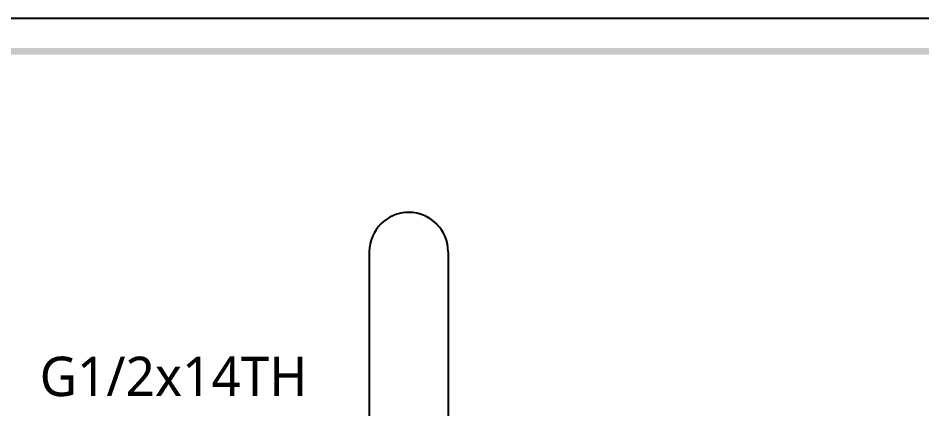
# Model space of a CAD drawing. Header units: millimetres. Extents: x 1091 to 1735, y 843 to 1297.
# Drawn here: x 1355 to 1584.2, y 1198 to 1297.2 of the extents above; entities that cross this region are included whole.
import ezdxf

# ---------------------------------------------------------------- set-up
doc = ezdxf.new("R2010")
doc.units = ezdxf.units.MM
doc.styles.add('Daelim Dimension', font='NanumGothic.ttf')

msp = doc.modelspace()

# ---------------------------------------------------------------- linework, layer by layer
at = {"color": 7, "linetype": 'Continuous'}
for p, q in [((1444.02, 1237.77), (1444.02, 1180.36)), ((1464.02, 1237.77), (1464.02, 1180.35))]:
    msp.add_line(p, q, dxfattribs=at)
at = {"color": 2}
msp.add_lwpolyline([(1091.24, 1297.22), (1735.44, 1297.22), (1735.44, 843.46), (1091.24, 843.46)], close=True, dxfattribs=at)
at = {"ltscale": 0.5}
msp.add_lwpolyline([(1091.24, 1297.22), (1735.44, 1297.22), (1735.44, 843.46), (1091.24, 843.46)], close=True, dxfattribs=at)
at = {"color": 7, "linetype": 'Continuous'}
msp.add_arc((1454.02, 1237.88), 10, 0, 180, dxfattribs=at)
at = {"color": 5, "ltscale": 40}
msp.add_trace([(1099.71, 1289.58), (1099.71, 1287.93), (1726.97, 1289.58), (1726.97, 1287.93)], dxfattribs=at)

# ---------------------------------------------------------------- texts
at = {"color": 7, "insert": (1394.38, 1206.19), "char_height": 10, "attachment_point": 5, "style": 'Daelim Dimension'}
msp.add_mtext('\\A1;G1/2x14TH', dxfattribs=at)

doc.saveas('drawing.dxf')
